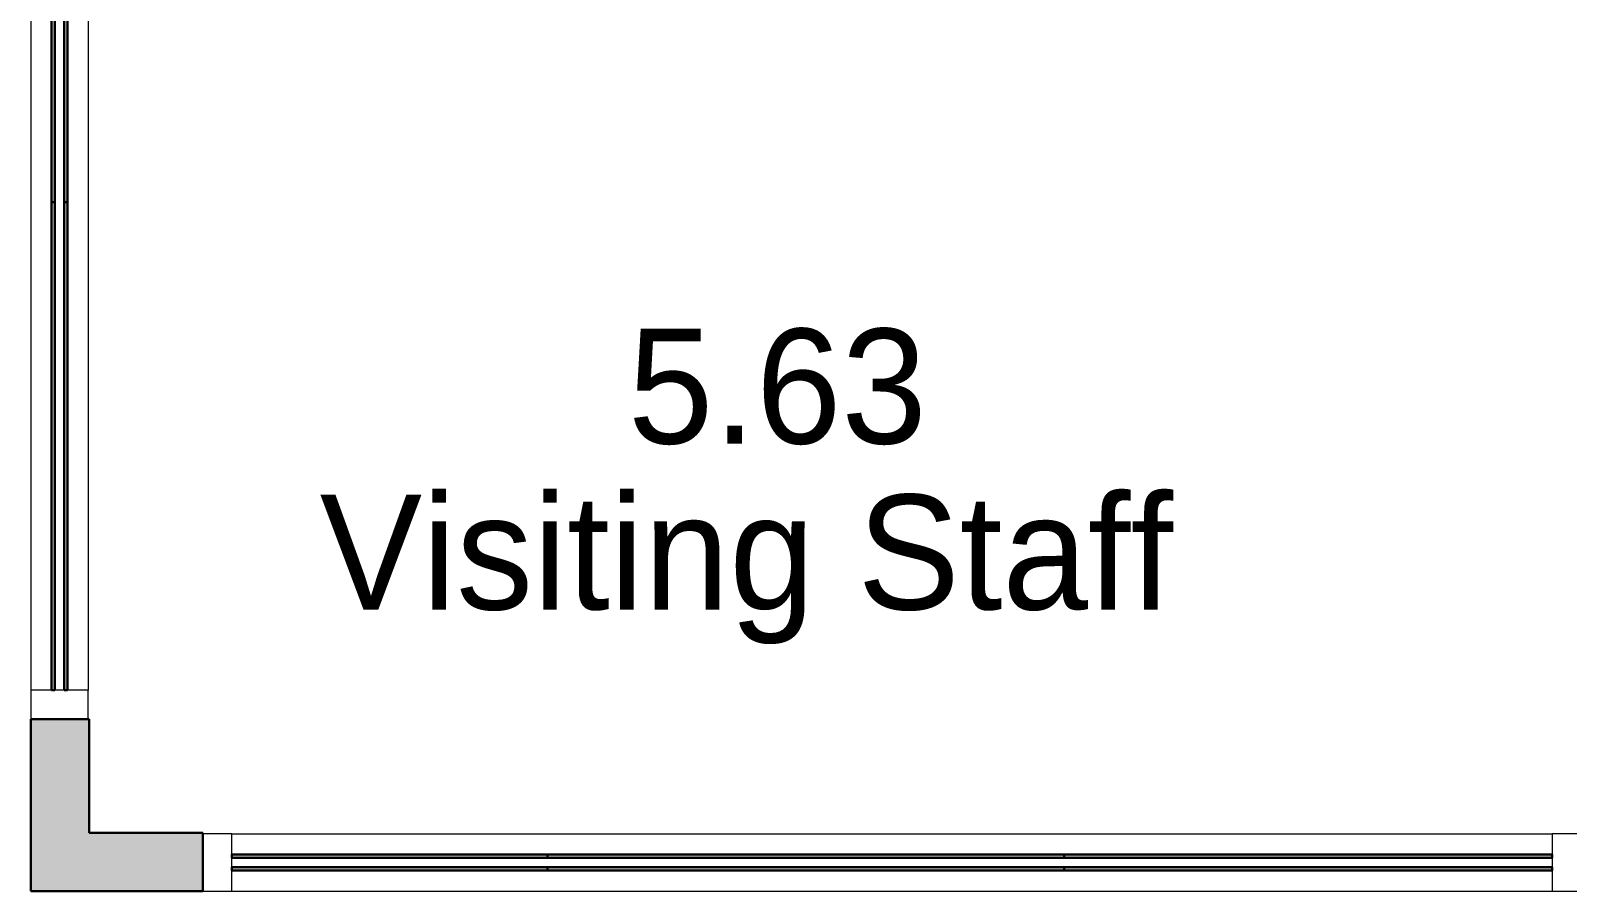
# Model space of a CAD drawing. Header units: millimetres. Extents: x 155927 to 326028, y -36033 to 97293.
# Drawn here: x 162751 to 165427, y 15108 to 16606 of the extents above; entities that cross this region are included whole.
import ezdxf

# ---------------------------------------------------------------- set-up
doc = ezdxf.new("R2010")
doc.units = ezdxf.units.MM
doc.header["$MEASUREMENT"] = 0
for name, color, linetype, lineweight in [('A-AREA-IDEN', 7, 'CONTINUOUS', 9), ('A-GLAZ-CURT', 7, 'CONTINUOUS', 9), ('A-GLAZ-CWMG', 7, 'CONTINUOUS', 9), ('A-WALL-PATT', 7, 'CONTINUOUS', 9), ('I-WALL', 7, 'CONTINUOUS', 9)]:
    doc.layers.add(name, color=color, linetype=linetype, lineweight=lineweight)
doc.styles.add('Century Gothic', font='GOTHIC.TTF', dxfattribs={"height": 200})

msp = doc.modelspace()

# ---------------------------------------------------------------- hatches: boundary and pattern name
at = {"layer": 'A-GLAZ-CURT'}
h = msp.add_hatch(color=256, dxfattribs=at)
h.paths.add_polyline_path([(162814.8, 16857.4), (162814.8, 17207.6), (162808.8, 17207.6), (162808.8, 16307.6), (162814.8, 16307.6)], flags=0)
h.paths.add_polyline_path([(162792.8, 17207.6), (162786.8, 17207.6), (162786.8, 16307.6), (162792.8, 16307.6), (162792.8, 16857.4)], flags=0)
h = msp.add_hatch(color=256, dxfattribs=at)
h.paths.add_polyline_path([(162786.8, 15457.6), (162792.8, 15457.6), (162792.8, 16307.6), (162786.8, 16307.6)], flags=0)
h.paths.add_polyline_path([(162808.8, 15457.6), (162814.8, 15457.6), (162814.8, 16307.6), (162808.8, 16307.6)], flags=0)
h = msp.add_hatch(color=256, dxfattribs=at)
h.paths.add_polyline_path([(163100.8, 15143.6), (163650.8, 15143.6), (163650.8, 15149.6), (163100.8, 15149.6)], flags=0)
h.paths.add_polyline_path([(163100.8, 15165.6), (163650.8, 15165.6), (163650.8, 15171.6), (163100.8, 15171.6)], flags=0)
h = msp.add_hatch(color=256, dxfattribs=at)
h.paths.add_polyline_path([(164001.1, 15171.6), (163650.8, 15171.6), (163650.8, 15165.6), (164550.8, 15165.6), (164550.8, 15171.6)], flags=0)
h.paths.add_polyline_path([(163650.8, 15149.6), (163650.8, 15143.6), (164550.8, 15143.6), (164550.8, 15149.6), (164001.1, 15149.6)], flags=0)
h = msp.add_hatch(color=256, dxfattribs=at)
h.paths.add_polyline_path([(165400.8, 15143.6), (165400.8, 15149.6), (164550.8, 15149.6), (164550.8, 15143.6)], flags=0)
h.paths.add_polyline_path([(165400.8, 15165.6), (165400.8, 15171.6), (164550.8, 15171.6), (164550.8, 15165.6)], flags=0)
at = {"layer": 'A-WALL-PATT'}
for points in [[(162852.8, 15107.6), (162852.8, 15407.6), (162750.8, 15407.6), (162750.8, 15107.6)], [(163050.8, 15107.6), (163050.8, 15209.6), (162852.8, 15209.6), (162852.8, 15107.6)]]:
    msp.add_hatch(color=256, dxfattribs=at).paths.add_polyline_path(points, flags=0)

# ---------------------------------------------------------------- linework, layer by layer
at = {"layer": 'A-GLAZ-CURT', "lineweight": 30}
for p, q in [((162786.8, 17207.6), (162786.8, 16307.6)), ((162792.8, 16307.6), (162792.8, 17207.6)), ((162808.8, 17207.6), (162808.8, 16307.6)), ((162814.8, 16307.6), (162814.8, 17207.6)), ((162786.8, 16307.6), (162786.8, 15457.6)), ((162792.8, 16307.6), (162786.8, 16307.6)), ((162786.8, 16307.6), (162792.8, 16307.6)), ((162792.8, 15457.6), (162792.8, 16307.6)), ((162808.8, 16307.6), (162808.8, 15457.6)), ((162814.8, 16307.6), (162808.8, 16307.6)), ((162808.8, 16307.6), (162814.8, 16307.6)), ((162814.8, 15457.6), (162814.8, 16307.6)), ((162786.8, 15457.6), (162792.8, 15457.6)), ((162808.8, 15457.6), (162814.8, 15457.6)), ((163650.8, 15171.6), (163100.8, 15171.6)), ((163100.8, 15171.6), (163100.8, 15165.6)), ((163100.8, 15165.6), (163650.8, 15165.6)), ((163650.8, 15149.6), (163100.8, 15149.6)), ((163100.8, 15149.6), (163100.8, 15143.6)), ((164550.8, 15171.6), (163650.8, 15171.6)), ((163650.8, 15171.6), (163650.8, 15165.6)), ((163650.8, 15165.6), (163650.8, 15171.6)), ((163650.8, 15165.6), (164550.8, 15165.6)), ((164550.8, 15149.6), (163650.8, 15149.6)), ((163650.8, 15149.6), (163650.8, 15143.6)), ((163650.8, 15143.6), (163650.8, 15149.6)), ((165400.8, 15171.6), (164550.8, 15171.6)), ((164550.8, 15171.6), (164550.8, 15165.6)), ((164550.8, 15165.6), (164550.8, 15171.6)), ((164550.8, 15165.6), (165400.8, 15165.6)), ((165400.8, 15149.6), (164550.8, 15149.6)), ((164550.8, 15149.6), (164550.8, 15143.6)), ((164550.8, 15143.6), (164550.8, 15149.6)), ((165400.8, 15165.6), (165400.8, 15171.6)), ((165400.8, 15143.6), (165400.8, 15149.6)), ((163100.8, 15143.6), (163650.8, 15143.6)), ((163650.8, 15143.6), (164550.8, 15143.6)), ((164550.8, 15143.6), (165400.8, 15143.6))]:
    msp.add_line(p, q, dxfattribs=at)
at = {"layer": 'A-GLAZ-CWMG'}
for p, q in [((162750.8, 17207.6), (162750.8, 16307.6)), ((162850.8, 17207.6), (162850.8, 16307.6)), ((162750.8, 16307.6), (162750.8, 15457.6)), ((162850.8, 16307.6), (162850.8, 15457.6)), ((163100.8, 15207.6), (163650.8, 15207.6)), ((163650.8, 15207.6), (164550.8, 15207.6)), ((164550.8, 15207.6), (165400.8, 15207.6)), ((163100.8, 15107.6), (163650.8, 15107.6)), ((163650.8, 15107.6), (164550.8, 15107.6)), ((164550.8, 15107.6), (165400.8, 15107.6))]:
    msp.add_line(p, q, dxfattribs=at)
at = {"layer": 'A-GLAZ-CWMG', "lineweight": 20}
for p, q in [((162850.8, 15457.6), (162750.8, 15457.6)), ((162750.8, 15457.6), (162750.8, 15407.6)), ((162850.8, 15407.6), (162850.8, 15457.6)), ((162750.8, 15407.6), (162850.8, 15407.6)), ((165450.8, 15207.6), (165400.8, 15207.6)), ((165400.8, 15207.6), (165400.8, 15107.6)), ((165400.8, 15107.6), (165450.8, 15107.6))]:
    msp.add_line(p, q, dxfattribs=at)
at = {"layer": 'A-GLAZ-CWMG', "lineweight": 20, "extrusion": (0, 0, -1)}
for p, q in [((163100.8, 15207.6), (163050.8, 15207.6)), ((163050.8, 15207.6), (163050.8, 15107.6)), ((163100.8, 15107.6), (163100.8, 15207.6)), ((163050.8, 15107.6), (163100.8, 15107.6))]:
    msp.add_line(p, q, dxfattribs=at)
at = {"layer": 'I-WALL', "lineweight": 30}
for p, q in [((162750.8, 15407.6), (162750.8, 15107.6)), ((162852.8, 15407.6), (162750.8, 15407.6)), ((162852.8, 15209.6), (162852.8, 15407.6)), ((163050.8, 15209.6), (162852.8, 15209.6)), ((163050.8, 15107.6), (163050.8, 15209.6)), ((162750.8, 15107.6), (162852.8, 15107.6)), ((162852.8, 15107.6), (163050.8, 15107.6))]:
    msp.add_line(p, q, dxfattribs=at)

# ---------------------------------------------------------------- texts
at = {"layer": 'A-AREA-IDEN', "style": 'Century Gothic'}
for s, p in [('5.63', (163790.9, 15887.3)), ('Visiting Staff', (163254.1, 15598.3))]:
    msp.add_text(s, height=200, dxfattribs=at).set_placement(p)

doc.saveas('drawing.dxf')
